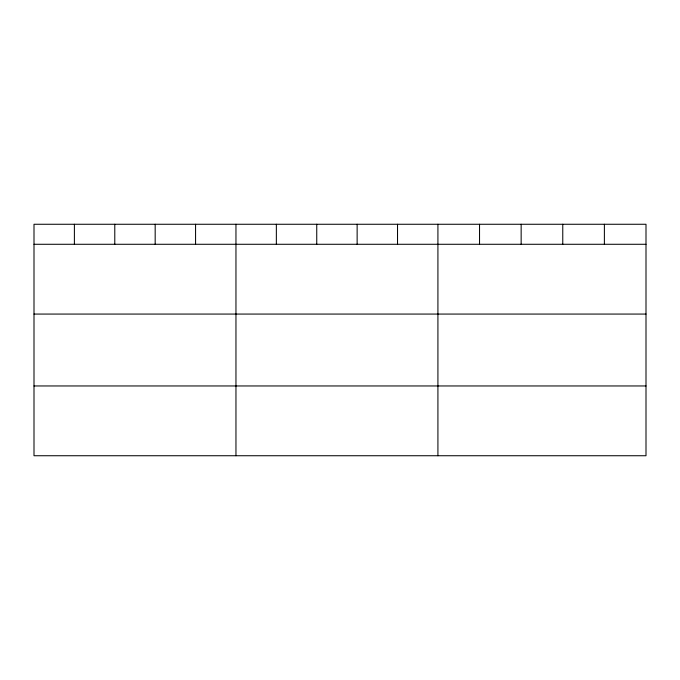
<?xml version="1.0" encoding="UTF-8"?>
<svg xmlns="http://www.w3.org/2000/svg" width="680" height="680" viewBox="0 0 680 680"><rect width="100%" height="100%" fill="white"/><g stroke="black" fill="none" stroke-linecap="round" stroke-linejoin="round"><path stroke-width="1.02" d="M646 244.281L646 455.736L34 455.736L34 224.264L646 224.264L646 244.281L34 244.281M34 314.067L646 314.067M34 385.959L646 385.959M604.384 224.264L604.384 244.281M562.768 224.264L562.768 244.281M521.152 224.264L521.152 244.281M479.536 224.264L479.536 244.281M437.92 224.264L437.92 455.736M397.528 224.264L397.528 244.281M357.136 224.264L357.136 244.281M316.744 224.264L316.744 244.281M276.352 224.264L276.352 244.281M235.96 224.264L235.96 455.736M195.568 224.264L195.568 244.281M155.176 224.264L155.176 244.281M114.784 224.264L114.784 244.281M74.392 224.264L74.392 244.281"/></g></svg>
